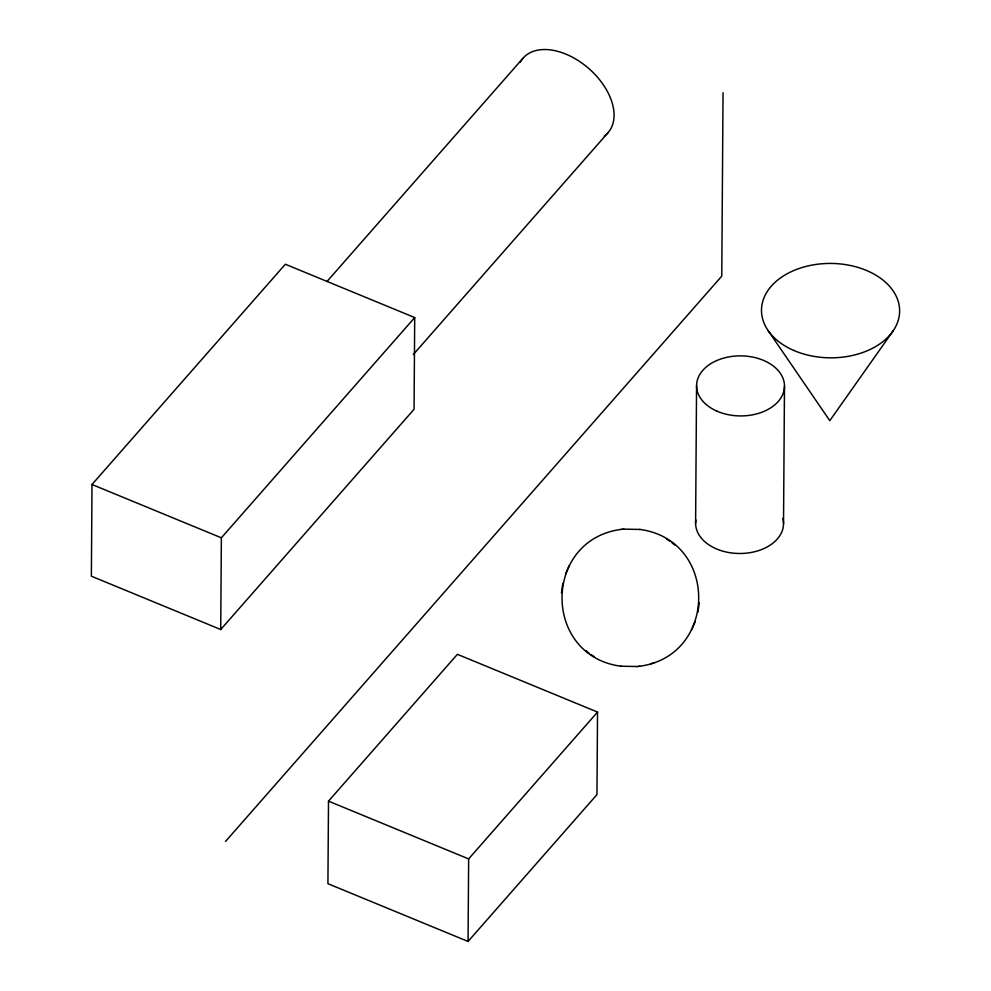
<?xml version="1.0" encoding="UTF-8"?>
<svg xmlns="http://www.w3.org/2000/svg" width="991" height="991" viewBox="0 0 991 991"><rect width="100%" height="100%" fill="white"/><g stroke="black" fill="none" stroke-linecap="round" stroke-linejoin="round"><path stroke-width="1.49" d="M92.002 484.5L91.37 576.192L220.72 629.52L414.065 409.271L414.709 317.566L285.346 264.238L92.002 484.5L221.365 537.816L220.72 629.52M328.504 801.149L327.922 883.687L468.062 941.45L596.954 794.621L597.536 712.083L457.396 654.32L328.504 801.149L468.644 858.912L468.062 941.45M695.608 523.322L696.562 385.772M723.046 92.745L721.758 276.155L225.514 841.47M783.522 523.582L784.488 386.032M621.518 529.343C542.548 539.426 542.003 655.831 621.097 666.262M639.195 666.311C718.165 656.24 718.71 539.835 639.616 529.392M561.463 592.841L562.814 583.377M699.25 602.825L697.899 612.277M565.427 574.26L569.218 565.688M695.286 621.394L691.495 629.966M893.04 330.994L829.789 420.667L768.149 330.622M326.956 281.543L522.926 58.308M221.365 537.816L414.709 317.566M413.272 354.555L608.214 132.484M468.644 858.912L597.536 712.083M651.037 663.722L652.053 663.375M653.18 662.991L654.295 662.607M623.389 529.132L640.087 529.454M620.626 666.2L637.324 666.522M621.023 529.405L623.76 529.083M636.953 666.571L639.69 666.249M666.398 538.906L667.785 539.798M668.293 540.145L669.755 541.086M590.958 654.568L592.42 655.509M592.928 655.856L594.315 656.748M671.638 542.449L673.062 543.576M673.422 543.861L674.908 545.038M585.805 650.616L587.304 651.793M587.651 652.078L589.075 653.205M520.225 62.235A56.512 35.515 41.3 0 1 589.075 68.763A56.512 35.515 41.3 0 1 604.237 136.126M782.853 518.38A43.963 30.04 0.4 0 1 740.983 553.486A43.963 30.04 0.4 0 1 695.88 519.978M793.717 350.418A69.073 47.196 0.4 0 0 899.58 312.722A69.073 47.196 0.4 0 0 798.387 268.747A69.073 47.196 0.4 0 0 793.717 350.418M717.075 411.215A43.963 30.04 0.4 0 0 784.451 387.233A43.963 30.04 0.4 0 0 720.048 359.25A43.963 30.04 0.4 0 0 717.075 411.215"/></g></svg>
